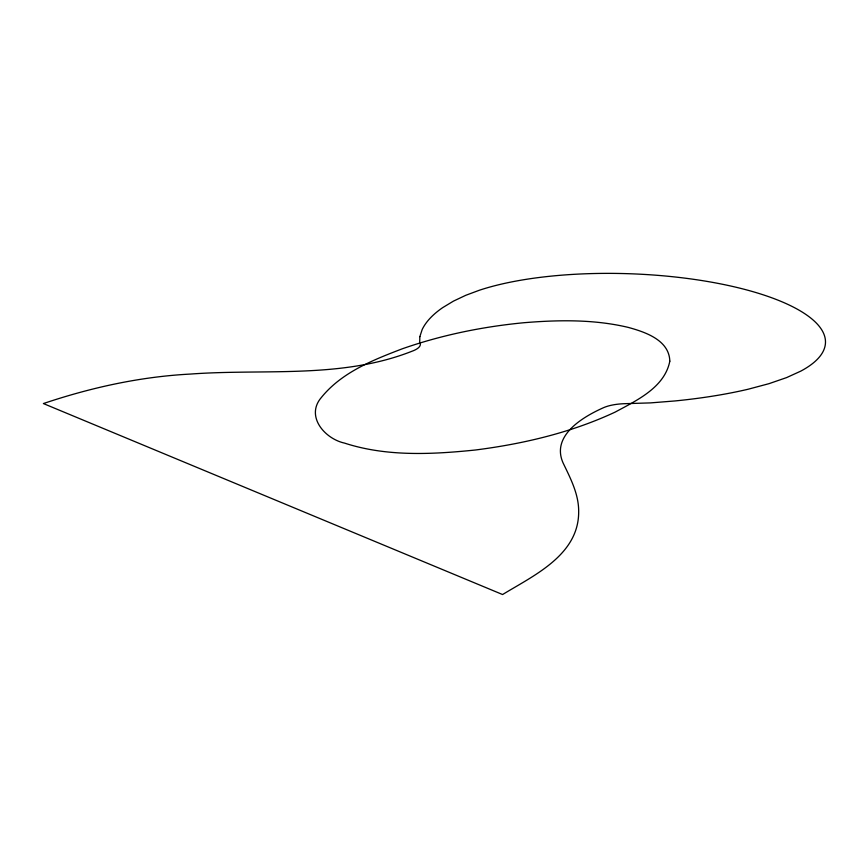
<?xml version="1.0" encoding="UTF-8"?>
<svg xmlns="http://www.w3.org/2000/svg" width="868" height="868" viewBox="0 0 868 868"><rect width="100%" height="100%" fill="white"/><g stroke="black" fill="none" stroke-linecap="round" stroke-linejoin="round"><path stroke-width="1.3" d="M419.852 336.621L419.678 343.153L420.34 343.999A30.727 9.917 -1.2 0 1 411.931 351.269C341.113 379.142 264.425 368.585 190.417 374.065C140.236 376.69 90.934 387.562 43.4 403.555L502.583 594.537C533.972 575.397 578.5 555.097 578.674 512.207C578.978 494.402 570.504 478.409 563.028 462.807C551.137 435.834 582.363 417.226 602.869 407.982A34.98 12.944 2.4 0 1 625.101 403.674L650.555 402.893L674.935 400.951A264.805 80.724 1.4 0 0 748.173 389.222L768.961 383.678L786.603 377.591L800.741 371.146A197.21 61.78 2.1 0 0 741.38 288.545A197.21 61.78 2.1 0 0 479.429 290.216L465.845 295.272L453.487 301.109L442.669 307.641A284.096 91.107 3.1 0 0 422.195 329.493L419.852 336.621M669.814 361.186C664.628 387.584 636.613 400.452 615.195 412.083C571.177 432.633 523.339 443.884 475.317 450.015C431.906 454.452 386.618 456.785 344.542 443.103C324.795 438.817 305.178 416.249 321.399 397.435C341.677 372.361 372.99 360.003 402.296 348.795C441.508 335.081 482.499 326.694 523.827 322.733C558.515 319.858 593.962 319.283 628.041 327.344C645.076 331.977 669.282 340.039 669.814 361.186"/></g></svg>
